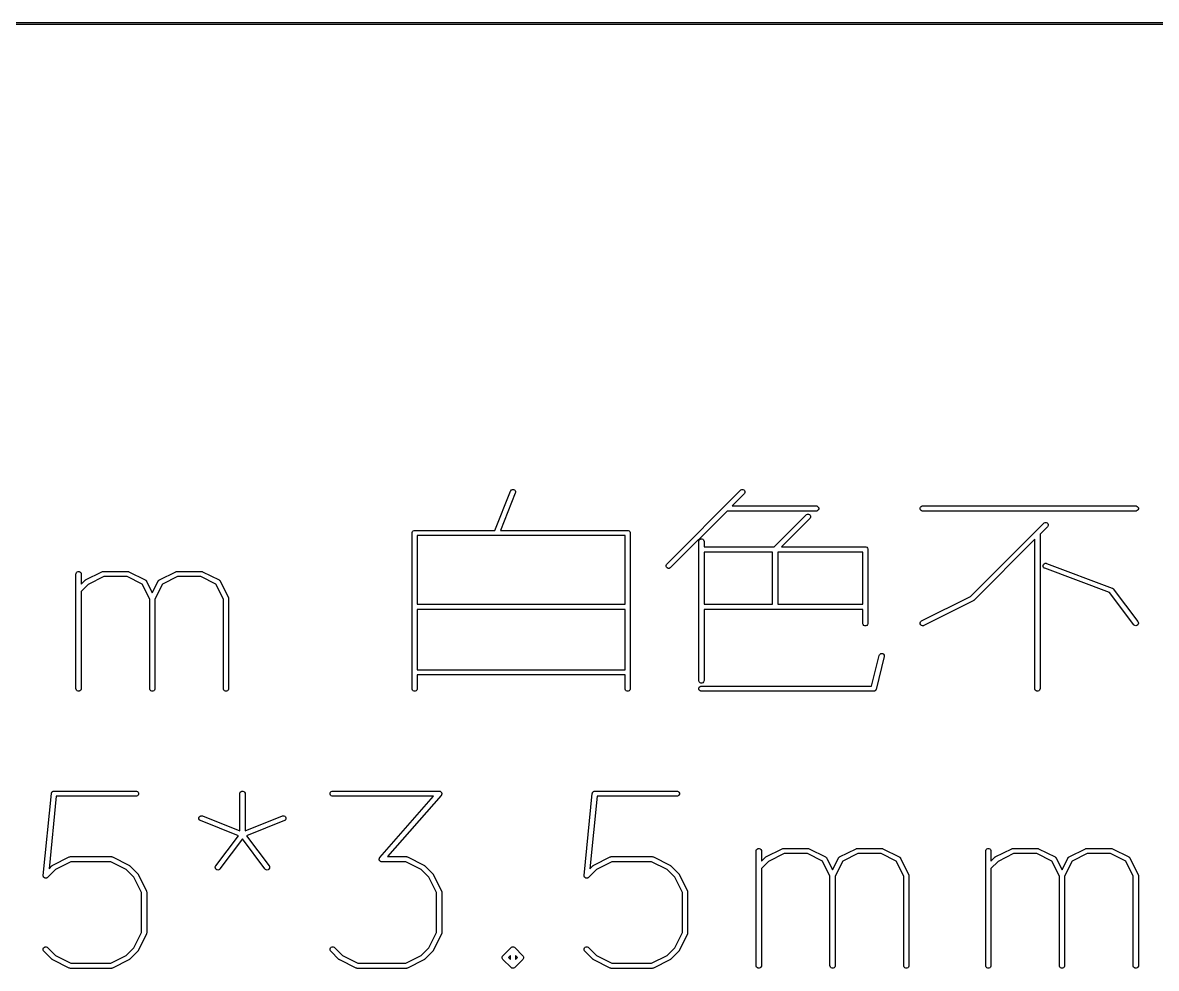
# Model space of a CAD drawing. Extents: x 20 to 216, y -192 to -20.
# Drawn here: x 87.77 to 120.7, y -192.46 to -164.97 of the extents above; entities that cross this region are included whole.
import ezdxf

# ---------------------------------------------------------------- set-up
doc = ezdxf.new("R2010")
doc.units = 0
doc.layers.add('BLACK', color=7, linetype='CONTINUOUS')

msp = doc.modelspace()

# ---------------------------------------------------------------- linework, layer by layer
at = {"layer": 'BLACK', "linetype": 'CONTINUOUS'}
for p, q in [((20.025, -164.975), (215.975, -164.975)), ((216, -165.025), (20, -165.025)), ((101.485999, -179.731765), (101.943332, -178.588435)), ((102.082604, -178.644143), (101.647555, -179.731765)), ((101.943332, -178.588435), (101.950104, -178.575384)), ((101.950104, -178.575384), (101.970543, -178.554441)), ((101.970543, -178.554441), (101.99744, -178.542914)), ((101.99744, -178.542914), (102.026702, -178.542557)), ((102.026702, -178.542557), (102.053873, -178.553425)), ((102.053873, -178.553425), (102.074816, -178.573864)), ((102.074816, -178.573864), (102.086343, -178.600761)), ((102.0867, -178.630023), (102.082604, -178.644143)), ((102.086343, -178.600761), (102.0867, -178.630023)), ((106.483744, -180.706113), (108.626601, -178.563256)), ((108.732667, -178.669322), (108.384509, -179.01748)), ((108.626601, -178.563256), (108.637966, -178.553929)), ((108.637966, -178.553929), (108.665002, -178.54273)), ((108.665002, -178.54273), (108.694265, -178.54273)), ((108.694265, -178.54273), (108.721301, -178.553929)), ((108.721301, -178.553929), (108.741994, -178.574622)), ((108.741994, -178.657957), (108.732667, -178.669322)), ((108.741994, -178.574622), (108.753193, -178.601658)), ((108.753193, -178.630921), (108.741994, -178.657957)), ((108.753193, -178.601658), (108.753193, -178.630921)), ((108.384509, -179.01748), (110.822491, -179.01748)), ((110.822491, -179.01748), (110.837123, -179.018921)), ((110.837123, -179.018921), (110.864159, -179.03012)), ((110.864159, -179.15484), (110.837123, -179.166039)), ((110.864159, -179.03012), (110.884851, -179.050812)), ((110.884851, -179.134148), (110.864159, -179.15484)), ((110.884851, -179.050812), (110.89605, -179.077848)), ((110.89605, -179.107112), (110.884851, -179.134148)), ((110.89605, -179.077848), (110.89605, -179.107112)), ((113.84417, -179.077848), (113.855369, -179.050812)), ((113.84417, -179.107112), (113.84417, -179.077848)), ((113.855369, -179.134148), (113.84417, -179.107112)), ((113.855369, -179.050812), (113.876061, -179.03012)), ((113.876061, -179.15484), (113.855369, -179.134148)), ((113.876061, -179.03012), (113.903097, -179.018921)), ((113.903097, -179.166039), (113.876061, -179.15484)), ((113.903097, -179.018921), (113.917729, -179.01748)), ((113.917729, -179.01748), (120.108205, -179.01748)), ((120.108205, -179.01748), (120.122837, -179.018921)), ((120.122837, -179.018921), (120.149873, -179.03012)), ((120.149873, -179.15484), (120.122837, -179.166039)), ((120.149873, -179.03012), (120.170565, -179.050812)), ((120.170565, -179.134148), (120.149873, -179.15484)), ((120.170565, -179.050812), (120.181764, -179.077848)), ((120.181764, -179.107112), (120.170565, -179.134148)), ((120.181764, -179.077848), (120.181764, -179.107112)), ((108.234509, -179.16748), (106.58981, -180.812179)), ((110.822491, -179.16748), (108.234509, -179.16748)), ((109.600949, -180.207956), (110.531363, -179.277542)), ((110.637429, -179.383608), (109.813081, -180.207956)), ((110.531363, -179.277542), (110.542728, -179.268215)), ((110.542728, -179.268215), (110.569764, -179.257016)), ((110.569764, -179.257016), (110.599027, -179.257016)), ((110.599027, -179.257016), (110.626064, -179.268215)), ((110.626064, -179.268215), (110.646756, -179.288907)), ((110.646756, -179.372243), (110.637429, -179.383608)), ((110.646756, -179.288907), (110.657955, -179.315944)), ((110.657955, -179.345207), (110.646756, -179.372243)), ((110.657955, -179.315944), (110.657955, -179.345207)), ((110.837123, -179.166039), (110.822491, -179.16748)), ((113.917729, -179.16748), (113.903097, -179.166039)), ((120.108205, -179.16748), (113.917729, -179.16748)), ((120.122837, -179.166039), (120.108205, -179.16748)), ((99.080825, -179.806765), (99.082266, -179.792133)), ((99.080825, -184.330575), (99.080825, -179.806765)), ((99.082266, -179.792133), (99.093465, -179.765097)), ((99.093465, -179.765097), (99.114157, -179.744405)), ((99.114157, -179.744405), (99.141193, -179.733206)), ((99.141193, -179.733206), (99.155825, -179.731765)), ((99.155825, -179.731765), (101.485999, -179.731765)), ((101.647555, -179.731765), (105.346301, -179.731765)), ((105.346301, -179.731765), (105.360933, -179.733206)), ((105.360933, -179.733206), (105.387969, -179.744405)), ((105.387969, -179.744405), (105.408661, -179.765097)), ((105.408661, -179.765097), (105.41986, -179.792133)), ((105.41986, -179.792133), (105.421301, -179.806765)), ((105.421301, -179.806765), (105.421301, -184.330575)), ((115.301873, -181.649888), (117.436125, -179.515637)), ((117.542191, -179.621703), (117.326062, -179.837831)), ((117.436125, -179.515637), (117.44749, -179.50631)), ((117.44749, -179.50631), (117.474526, -179.495111)), ((117.474526, -179.495111), (117.503789, -179.495111)), ((117.503789, -179.495111), (117.530826, -179.50631)), ((117.530826, -179.50631), (117.551518, -179.527002)), ((117.551518, -179.610338), (117.542191, -179.621703)), ((117.551518, -179.527002), (117.562717, -179.554039)), ((117.562717, -179.583302), (117.551518, -179.610338)), ((117.562717, -179.554039), (117.562717, -179.583302)), ((105.271301, -179.881765), (99.230825, -179.881765)), ((99.230825, -179.881765), (99.230825, -181.874622)), ((105.271301, -181.874622), (105.271301, -179.881765)), ((107.414158, -180.04486), (107.415599, -180.030228)), ((107.414158, -184.09248), (107.414158, -180.04486)), ((107.415599, -180.030228), (107.426798, -180.003192)), ((107.426798, -180.003192), (107.44749, -179.9825)), ((107.44749, -179.9825), (107.474526, -179.971301)), ((107.474526, -179.971301), (107.50379, -179.971301)), ((107.50379, -179.971301), (107.530826, -179.9825)), ((107.530826, -179.9825), (107.551518, -180.003192)), ((107.551518, -180.003192), (107.562717, -180.030228)), ((107.562717, -180.030228), (107.564158, -180.04486)), ((107.564158, -180.04486), (107.564158, -180.207956)), ((117.176062, -179.987831), (115.399333, -181.76456)), ((117.176062, -184.330575), (117.176062, -179.987831)), ((117.326062, -179.837831), (117.326062, -184.330575)), ((107.564158, -180.207956), (109.600949, -180.207956)), ((109.557015, -180.357956), (107.564158, -180.357956)), ((107.564158, -180.357956), (107.564158, -181.874622)), ((109.557015, -181.874622), (109.557015, -180.357956)), ((112.176063, -180.357956), (109.707015, -180.357956)), ((109.707015, -180.357956), (109.707015, -181.874622)), ((109.813081, -180.207956), (112.251063, -180.207956)), ((112.176063, -181.874622), (112.176063, -180.357956)), ((112.251063, -180.207956), (112.265695, -180.209397)), ((112.265695, -180.209397), (112.292731, -180.220596)), ((112.292731, -180.220596), (112.313423, -180.241288)), ((112.313423, -180.241288), (112.324622, -180.268324)), ((112.324622, -180.268324), (112.326063, -180.282956)), ((112.326063, -180.282956), (112.326063, -182.425813)), ((106.463218, -180.744515), (106.474417, -180.717478)), ((106.463218, -180.773777), (106.463218, -180.744515)), ((106.474417, -180.800814), (106.463218, -180.773777)), ((106.474417, -180.717478), (106.483744, -180.706113)), ((106.495109, -180.821506), (106.474417, -180.800814)), ((117.415145, -180.747018), (117.42542, -180.719617)), ((117.416138, -180.776265), (117.415145, -180.747018)), ((117.428247, -180.802905), (117.416138, -180.776265)), ((117.42542, -180.719617), (117.445399, -180.698235)), ((117.449629, -180.822884), (117.428247, -180.802905)), ((117.445399, -180.698235), (117.472039, -180.686126)), ((117.472039, -180.686126), (117.501286, -180.685133)), ((117.501286, -180.685133), (117.515492, -180.688921)), ((117.515492, -180.688921), (119.420253, -181.403207)), ((89.31892, -180.997241), (89.320361, -180.982609)), ((89.31892, -184.330575), (89.31892, -180.997241)), ((89.320361, -180.982609), (89.33156, -180.955573)), ((89.33156, -180.955573), (89.352252, -180.934881)), ((89.352252, -180.934881), (89.379288, -180.923682)), ((89.379288, -180.923682), (89.408552, -180.923682)), ((89.408552, -180.923682), (89.435588, -180.934881)), ((89.435588, -180.934881), (89.45628, -180.955573)), ((89.45628, -180.955573), (89.467479, -180.982609)), ((89.467479, -180.982609), (89.46892, -180.997241)), ((89.46892, -180.997241), (89.46892, -181.292366)), ((89.598474, -181.168255), (90.074664, -180.930159)), ((90.12591, -181.072241), (89.676442, -181.296975)), ((90.074664, -180.930159), (90.088396, -180.924904)), ((90.088396, -180.924904), (90.091083, -180.924713)), ((90.091083, -180.924713), (90.093573, -180.923682)), ((90.093573, -180.923682), (90.108205, -180.922241)), ((90.108205, -180.922241), (90.822491, -180.922241)), ((90.804786, -181.072241), (90.12591, -181.072241)), ((91.24278, -181.291238), (90.804786, -181.072241)), ((90.822491, -180.922241), (90.837123, -180.923682)), ((90.837123, -180.923682), (90.839612, -180.924713)), ((90.839612, -180.924713), (90.8423, -180.924904)), ((90.8423, -180.924904), (90.856032, -180.930159)), ((90.856032, -180.930159), (91.332223, -181.168255)), ((91.741331, -181.168255), (92.217522, -180.930159)), ((92.268768, -181.072241), (91.830773, -181.291238)), ((92.217522, -180.930159), (92.231254, -180.924904)), ((92.231254, -180.924904), (92.233941, -180.924713)), ((92.233941, -180.924713), (92.236431, -180.923682)), ((92.236431, -180.923682), (92.251063, -180.922241)), ((92.251063, -180.922241), (92.965348, -180.922241)), ((92.947643, -181.072241), (92.268768, -181.072241)), ((93.385637, -181.291238), (92.947643, -181.072241)), ((92.965348, -180.922241), (92.97998, -180.923682)), ((92.97998, -180.923682), (92.982469, -180.924713)), ((92.982469, -180.924713), (92.985157, -180.924904)), ((92.985157, -180.924904), (92.998889, -180.930159)), ((92.998889, -180.930159), (93.47508, -181.168255)), ((106.522146, -180.832705), (106.495109, -180.821506)), ((106.551408, -180.832705), (106.522146, -180.832705)), ((106.578445, -180.821506), (106.551408, -180.832705)), ((106.58981, -180.812179), (106.578445, -180.821506)), ((117.462824, -180.829371), (117.449629, -180.822884)), ((119.347067, -181.535962), (117.462824, -180.829371)), ((89.46892, -181.292366), (89.578982, -181.182304)), ((89.676442, -181.296975), (89.46892, -181.504498)), ((89.578982, -181.182304), (89.584734, -181.177583)), ((89.584734, -181.177583), (89.586031, -181.176088)), ((89.586031, -181.176088), (89.588285, -181.174668)), ((89.588285, -181.174668), (89.590347, -181.172977)), ((89.590347, -181.172977), (89.592177, -181.172218)), ((89.592177, -181.172218), (89.598474, -181.168255)), ((91.461777, -181.729232), (91.24278, -181.291238)), ((91.332223, -181.168255), (91.334669, -181.169795)), ((91.334669, -181.169795), (91.335824, -181.17018)), ((91.335824, -181.17018), (91.337262, -181.171427)), ((91.337262, -181.171427), (91.344666, -181.176088)), ((91.344666, -181.176088), (91.350825, -181.183189)), ((91.350825, -181.183189), (91.357932, -181.189353)), ((91.357932, -181.189353), (91.362593, -181.196758)), ((91.362593, -181.196758), (91.363839, -181.198195)), ((91.363839, -181.198195), (91.364223, -181.199348)), ((91.364223, -181.199348), (91.365764, -181.201796)), ((91.365764, -181.201796), (91.536777, -181.543822)), ((91.536777, -181.543822), (91.70779, -181.201796)), ((91.830773, -181.291238), (91.611777, -181.729232)), ((91.70779, -181.201796), (91.70933, -181.199349)), ((91.70933, -181.199349), (91.709715, -181.198195)), ((91.709715, -181.198195), (91.710962, -181.196756)), ((91.710962, -181.196756), (91.715623, -181.189353)), ((91.715623, -181.189353), (91.722725, -181.183192)), ((91.722725, -181.183192), (91.728888, -181.176087)), ((91.728888, -181.176087), (91.736289, -181.171427)), ((91.736289, -181.171427), (91.73773, -181.170179)), ((91.73773, -181.170179), (91.738886, -181.169793)), ((91.738886, -181.169793), (91.741331, -181.168255)), ((93.604634, -181.729232), (93.385637, -181.291238)), ((93.47508, -181.168255), (93.477526, -181.169795)), ((93.477526, -181.169795), (93.478681, -181.17018)), ((93.478681, -181.17018), (93.480119, -181.171427)), ((93.480119, -181.171427), (93.487523, -181.176088)), ((93.487523, -181.176088), (93.493682, -181.183189)), ((93.493682, -181.183189), (93.500789, -181.189353)), ((93.500789, -181.189353), (93.50545, -181.196758)), ((93.50545, -181.196758), (93.506696, -181.198195)), ((93.506696, -181.198195), (93.50708, -181.199348)), ((93.50708, -181.199348), (93.508621, -181.201796)), ((93.508621, -181.201796), (93.746716, -181.677986)), ((119.420253, -181.403207), (119.433448, -181.409694)), ((119.433448, -181.409694), (119.438289, -181.414217)), ((119.438289, -181.414217), (119.443987, -181.417591)), ((119.443987, -181.417591), (119.453919, -181.428432)), ((119.453919, -181.428432), (120.168205, -182.380813)), ((89.46892, -181.504498), (89.46892, -184.330575)), ((91.461777, -184.330575), (91.461777, -181.729232)), ((91.611777, -181.729232), (91.611777, -184.330575)), ((93.604634, -184.330575), (93.604634, -181.729232)), ((93.746716, -181.677986), (93.751971, -181.691718)), ((93.751971, -181.691718), (93.752161, -181.694405)), ((93.752161, -181.694405), (93.753193, -181.696895)), ((93.753193, -181.696895), (93.754634, -181.711527)), ((93.754634, -181.711527), (93.754634, -184.330575)), ((113.884188, -182.358731), (115.301873, -181.649888)), ((115.379841, -181.778609), (113.95127, -182.492895)), ((115.38614, -181.774644), (115.379841, -181.778609)), ((115.387968, -181.773887), (115.38614, -181.774644)), ((115.390024, -181.772198), (115.387968, -181.773887)), ((115.392284, -181.770777), (115.390024, -181.772198)), ((115.393583, -181.769278), (115.392284, -181.770777)), ((115.399333, -181.76456), (115.393583, -181.769278)), ((120.048205, -182.470813), (119.347067, -181.535962)), ((99.230825, -181.874622), (105.271301, -181.874622)), ((105.271301, -182.024622), (99.230825, -182.024622)), ((99.230825, -182.024622), (99.230825, -183.779384)), ((105.271301, -183.779384), (105.271301, -182.024622)), ((107.564158, -181.874622), (109.557015, -181.874622)), ((112.176063, -182.024622), (107.564158, -182.024622)), ((107.564158, -182.024622), (107.564158, -184.09248)), ((109.707015, -181.874622), (112.176063, -181.874622)), ((112.176063, -182.425813), (112.176063, -182.024622)), ((112.177504, -182.440445), (112.176063, -182.425813)), ((112.188703, -182.467481), (112.177504, -182.440445)), ((112.324622, -182.440445), (112.313423, -182.467481)), ((112.326063, -182.425813), (112.324622, -182.440445)), ((113.843318, -182.416432), (113.852572, -182.388671)), ((113.845392, -182.445622), (113.843318, -182.416432)), ((113.858479, -182.471797), (113.845392, -182.445622)), ((113.852572, -182.388671), (113.871745, -182.366563)), ((113.871745, -182.366563), (113.884188, -182.358731)), ((120.178955, -182.4507), (120.164046, -182.475881)), ((120.168205, -182.380813), (120.175831, -182.393383)), ((120.175831, -182.393383), (120.183094, -182.421731)), ((120.183094, -182.421731), (120.178955, -182.4507)), ((112.209395, -182.488173), (112.188703, -182.467481)), ((112.236431, -182.499372), (112.209395, -182.488173)), ((112.265695, -182.499372), (112.236431, -182.499372)), ((112.292731, -182.488173), (112.265695, -182.499372)), ((112.313423, -182.467481), (112.292731, -182.488173)), ((113.880587, -182.49097), (113.858479, -182.471797)), ((113.908348, -182.500224), (113.880587, -182.49097)), ((113.937538, -182.49815), (113.908348, -182.500224)), ((113.95127, -182.492895), (113.937538, -182.49815)), ((120.058137, -182.481654), (120.048205, -182.470813)), ((120.083318, -182.496563), (120.058137, -182.481654)), ((120.112286, -182.500701), (120.083318, -182.496563)), ((120.140635, -182.493439), (120.112286, -182.500701)), ((120.164046, -182.475881), (120.140635, -182.493439)), ((112.430599, -184.255575), (112.654492, -183.360004)), ((112.800014, -183.396384), (112.561919, -184.348765)), ((112.654492, -183.360004), (112.659439, -183.346158)), ((112.659439, -183.346158), (112.676861, -183.322645)), ((112.676861, -183.322645), (112.701954, -183.30759)), ((112.701954, -183.30759), (112.730899, -183.303282)), ((112.730899, -183.303282), (112.759289, -183.31038)), ((112.759289, -183.31038), (112.782801, -183.327802)), ((112.782801, -183.327802), (112.797857, -183.352894)), ((112.797857, -183.352894), (112.802165, -183.381839)), ((112.802165, -183.381839), (112.800014, -183.396384)), ((99.230825, -183.779384), (105.271301, -183.779384)), ((105.271301, -183.929384), (99.230825, -183.929384)), ((99.230825, -183.929384), (99.230825, -184.330575)), ((105.271301, -184.330575), (105.271301, -183.929384)), ((107.415599, -184.107112), (107.414158, -184.09248)), ((107.564158, -184.09248), (107.562717, -184.107112)), ((89.320361, -184.345207), (89.31892, -184.330575)), ((89.33156, -184.372243), (89.320361, -184.345207)), ((89.352252, -184.392935), (89.33156, -184.372243)), ((89.379288, -184.404134), (89.352252, -184.392935)), ((89.408552, -184.404134), (89.379288, -184.404134)), ((89.435588, -184.392935), (89.408552, -184.404134)), ((89.45628, -184.372243), (89.435588, -184.392935)), ((89.467479, -184.345207), (89.45628, -184.372243)), ((89.46892, -184.330575), (89.467479, -184.345207)), ((91.463218, -184.345207), (91.461777, -184.330575)), ((91.474417, -184.372243), (91.463218, -184.345207)), ((91.495109, -184.392935), (91.474417, -184.372243)), ((91.522145, -184.404134), (91.495109, -184.392935)), ((91.551409, -184.404134), (91.522145, -184.404134)), ((91.578445, -184.392935), (91.551409, -184.404134)), ((91.599137, -184.372243), (91.578445, -184.392935)), ((91.610336, -184.345207), (91.599137, -184.372243)), ((91.611777, -184.330575), (91.610336, -184.345207)), ((93.606075, -184.345207), (93.604634, -184.330575)), ((93.617274, -184.372243), (93.606075, -184.345207)), ((93.637966, -184.392935), (93.617274, -184.372243)), ((93.665002, -184.404134), (93.637966, -184.392935)), ((93.694266, -184.404134), (93.665002, -184.404134)), ((93.721302, -184.392935), (93.694266, -184.404134)), ((93.741994, -184.372243), (93.721302, -184.392935)), ((93.753193, -184.345207), (93.741994, -184.372243)), ((93.754634, -184.330575), (93.753193, -184.345207)), ((99.082266, -184.345207), (99.080825, -184.330575)), ((99.093465, -184.372243), (99.082266, -184.345207)), ((99.114157, -184.392935), (99.093465, -184.372243)), ((99.141193, -184.404134), (99.114157, -184.392935)), ((99.170457, -184.404134), (99.141193, -184.404134)), ((99.197493, -184.392935), (99.170457, -184.404134)), ((99.218185, -184.372243), (99.197493, -184.392935)), ((99.229384, -184.345207), (99.218185, -184.372243)), ((99.230825, -184.330575), (99.229384, -184.345207)), ((105.272742, -184.345207), (105.271301, -184.330575)), ((105.283941, -184.372243), (105.272742, -184.345207)), ((105.304633, -184.392935), (105.283941, -184.372243)), ((105.331669, -184.404134), (105.304633, -184.392935)), ((105.360933, -184.404134), (105.331669, -184.404134)), ((105.387969, -184.392935), (105.360933, -184.404134)), ((105.408661, -184.372243), (105.387969, -184.392935)), ((105.41986, -184.345207), (105.408661, -184.372243)), ((105.421301, -184.330575), (105.41986, -184.345207)), ((107.426798, -184.134148), (107.415599, -184.107112)), ((107.415599, -184.315943), (107.426798, -184.288907)), ((107.415599, -184.345207), (107.415599, -184.315943)), ((107.426798, -184.372243), (107.415599, -184.345207)), ((107.44749, -184.15484), (107.426798, -184.134148)), ((107.426798, -184.288907), (107.44749, -184.268215)), ((107.44749, -184.392935), (107.426798, -184.372243)), ((107.474526, -184.166039), (107.44749, -184.15484)), ((107.44749, -184.268215), (107.474526, -184.257016)), ((107.474526, -184.404134), (107.44749, -184.392935)), ((107.50379, -184.166039), (107.474526, -184.166039)), ((107.474526, -184.257016), (107.489158, -184.255575)), ((107.489158, -184.405575), (107.474526, -184.404134)), ((107.489158, -184.255575), (112.430599, -184.255575)), ((112.489158, -184.405575), (107.489158, -184.405575)), ((107.530826, -184.15484), (107.50379, -184.166039)), ((107.551518, -184.134148), (107.530826, -184.15484)), ((107.562717, -184.107112), (107.551518, -184.134148)), ((112.50379, -184.404134), (112.489158, -184.405575)), ((112.508943, -184.401999), (112.50379, -184.404134)), ((112.514457, -184.401179), (112.508943, -184.401999)), ((112.522334, -184.396452), (112.514457, -184.401179)), ((112.530826, -184.392935), (112.522334, -184.396452)), ((112.534769, -184.388991), (112.530826, -184.392935)), ((112.53955, -184.386123), (112.534769, -184.388991)), ((112.545019, -184.378741), (112.53955, -184.386123)), ((112.551518, -184.372243), (112.545019, -184.378741)), ((112.553651, -184.367091), (112.551518, -184.372243)), ((112.556972, -184.362611), (112.553651, -184.367091)), ((112.561919, -184.348765), (112.556972, -184.362611)), ((117.177503, -184.345207), (117.176062, -184.330575)), ((117.188702, -184.372243), (117.177503, -184.345207)), ((117.209394, -184.392935), (117.188702, -184.372243)), ((117.23643, -184.404134), (117.209394, -184.392935)), ((117.265694, -184.404134), (117.23643, -184.404134)), ((117.29273, -184.392935), (117.265694, -184.404134)), ((117.313422, -184.372243), (117.29273, -184.392935)), ((117.324621, -184.345207), (117.313422, -184.372243)), ((117.326062, -184.330575), (117.324621, -184.345207)), ((88.366909, -189.753784), (88.605005, -187.372832)), ((88.605005, -187.372832), (88.606074, -187.367499)), ((88.606074, -187.365663), (88.606787, -187.36394)), ((88.606074, -187.367499), (88.606074, -187.365663)), ((88.606787, -187.36394), (88.607895, -187.358416)), ((88.607895, -187.358416), (88.613077, -187.348756)), ((88.613077, -187.348756), (88.617273, -187.338627)), ((88.617273, -187.338627), (88.619944, -187.335955)), ((88.619944, -187.335955), (88.621729, -187.332629)), ((88.621729, -187.332629), (88.630209, -187.32569)), ((88.630209, -187.32569), (88.637965, -187.317935)), ((88.637965, -187.317935), (88.641455, -187.316488)), ((88.641455, -187.316488), (88.644377, -187.314099)), ((88.644377, -187.314099), (88.654868, -187.310933)), ((88.654868, -187.310933), (88.665001, -187.306736)), ((88.665001, -187.306736), (88.670607, -187.306183)), ((88.670607, -187.306183), (88.672393, -187.305645)), ((88.672393, -187.305645), (88.674221, -187.305827)), ((88.674221, -187.305827), (88.679633, -187.305295)), ((88.679633, -187.305295), (91.060585, -187.305295)), ((91.060585, -187.305295), (91.075217, -187.306736)), ((91.075217, -187.306736), (91.102253, -187.317935)), ((91.102253, -187.317935), (91.122945, -187.338627)), ((91.122945, -187.338627), (91.134144, -187.365663)), ((91.134144, -187.365663), (91.134144, -187.394927)), ((94.080823, -187.380295), (94.082264, -187.365663)), ((94.080823, -188.459993), (94.080823, -187.380295)), ((94.082264, -187.365663), (94.093463, -187.338627)), ((94.093463, -187.338627), (94.114155, -187.317935)), ((94.114155, -187.317935), (94.141191, -187.306736)), ((94.141191, -187.306736), (94.170455, -187.306736)), ((94.170455, -187.306736), (94.197491, -187.317935)), ((94.197491, -187.317935), (94.218183, -187.338627)), ((94.218183, -187.338627), (94.229382, -187.365663)), ((94.229382, -187.365663), (94.230823, -187.380295)), ((94.230823, -187.380295), (94.230823, -188.459993)), ((96.701312, -187.365663), (96.712511, -187.338627)), ((96.701312, -187.394927), (96.701312, -187.365663)), ((96.712511, -187.338627), (96.733203, -187.317935)), ((96.733203, -187.317935), (96.760239, -187.306736)), ((96.760239, -187.306736), (96.774871, -187.305295)), ((96.774871, -187.305295), (99.870109, -187.305295)), ((99.870109, -187.305295), (99.877847, -187.306057)), ((99.877847, -187.306057), (99.879815, -187.305926)), ((99.879815, -187.305926), (99.88117, -187.306384)), ((99.88117, -187.306384), (99.884741, -187.306736)), ((99.884741, -187.306736), (99.895998, -187.311399)), ((99.895998, -187.311399), (99.907536, -187.315301)), ((99.907536, -187.315301), (99.90944, -187.316966)), ((99.90944, -187.316966), (99.911777, -187.317935)), ((99.911777, -187.317935), (99.920387, -187.326545)), ((99.920387, -187.326545), (99.92956, -187.334571)), ((99.92956, -187.334571), (99.930682, -187.33684)), ((99.930682, -187.33684), (99.932469, -187.338627)), ((99.932469, -187.338627), (99.937129, -187.349877)), ((99.937129, -187.349877), (99.942532, -187.360803)), ((99.942532, -187.360803), (99.9427, -187.363326)), ((99.9427, -187.363326), (99.943668, -187.365663)), ((99.943668, -187.365663), (99.943668, -187.377847)), ((99.943668, -187.377847), (99.944478, -187.390001)), ((99.944478, -187.390001), (99.943668, -187.392396)), ((99.943668, -187.392396), (99.943668, -187.394927)), ((104.081195, -189.753784), (104.319291, -187.372832)), ((104.319291, -187.372832), (104.32036, -187.367499)), ((104.32036, -187.365663), (104.321073, -187.36394)), ((104.32036, -187.367499), (104.32036, -187.365663)), ((104.321073, -187.36394), (104.322181, -187.358416)), ((104.322181, -187.358416), (104.327363, -187.348756)), ((104.327363, -187.348756), (104.331559, -187.338627)), ((104.331559, -187.338627), (104.33423, -187.335955)), ((104.33423, -187.335955), (104.336015, -187.332629)), ((104.336015, -187.332629), (104.344495, -187.32569)), ((104.344495, -187.32569), (104.352251, -187.317935)), ((104.352251, -187.317935), (104.355741, -187.316488)), ((104.355741, -187.316488), (104.358663, -187.314099)), ((104.358663, -187.314099), (104.369154, -187.310933)), ((104.369154, -187.310933), (104.379287, -187.306736)), ((104.379287, -187.306736), (104.384893, -187.306183)), ((104.384893, -187.306183), (104.386679, -187.305645)), ((104.386679, -187.305645), (104.388507, -187.305827)), ((104.388507, -187.305827), (104.393919, -187.305295)), ((104.393919, -187.305295), (106.774871, -187.305295)), ((106.774871, -187.305295), (106.789503, -187.306736)), ((106.789503, -187.306736), (106.816539, -187.317935)), ((106.816539, -187.317935), (106.837231, -187.338627)), ((106.837231, -187.338627), (106.84843, -187.365663)), ((106.84843, -187.365663), (106.84843, -187.394927)), ((88.747507, -187.455295), (88.537071, -189.559647)), ((91.060585, -187.455295), (88.747507, -187.455295)), ((91.075217, -187.453854), (91.060585, -187.455295)), ((91.102253, -187.442655), (91.075217, -187.453854)), ((91.122945, -187.421963), (91.102253, -187.442655)), ((91.134144, -187.394927), (91.122945, -187.421963)), ((96.712511, -187.421963), (96.701312, -187.394927)), ((96.733203, -187.442655), (96.712511, -187.421963)), ((96.760239, -187.453854), (96.733203, -187.442655)), ((96.774871, -187.455295), (96.760239, -187.453854)), ((99.704827, -187.455295), (96.774871, -187.455295)), ((98.147, -189.235669), (99.704827, -187.455295)), ((99.926552, -187.429683), (98.368725, -189.210057)), ((99.931073, -187.423358), (99.926552, -187.429683)), ((99.932469, -187.421963), (99.931073, -187.423358)), ((99.933017, -187.420639), (99.932469, -187.421963)), ((99.935103, -187.417722), (99.933017, -187.420639)), ((99.939004, -187.406184), (99.935103, -187.417722)), ((99.943668, -187.394927), (99.939004, -187.406184)), ((104.461793, -187.455295), (104.251357, -189.559647)), ((106.774871, -187.455295), (104.461793, -187.455295)), ((106.789503, -187.453854), (106.774871, -187.455295)), ((106.816539, -187.442655), (106.789503, -187.453854)), ((106.837231, -187.421963), (106.816539, -187.442655)), ((106.84843, -187.394927), (106.837231, -187.421963)), ((92.902483, -188.053675), (92.922922, -188.032732)), ((92.922922, -188.032732), (92.949819, -188.021205)), ((92.949819, -188.021205), (92.979081, -188.020848)), ((92.979081, -188.020848), (92.993201, -188.024944)), ((92.993201, -188.024944), (94.080823, -188.459993)), ((94.230823, -188.459993), (95.318446, -188.024944)), ((95.318446, -188.024944), (95.332566, -188.020848)), ((95.332566, -188.020848), (95.361828, -188.021205)), ((95.361828, -188.021205), (95.388725, -188.032732)), ((95.388725, -188.032732), (95.409164, -188.053675)), ((92.891615, -188.080846), (92.902483, -188.053675)), ((92.891972, -188.110108), (92.891615, -188.080846)), ((92.903499, -188.137005), (92.891972, -188.110108)), ((92.924442, -188.157444), (92.903499, -188.137005)), ((92.937493, -188.164216), (92.924442, -188.157444)), ((94.037105, -188.604061), (92.937493, -188.164216)), ((95.374154, -188.164216), (94.27454, -188.604061)), ((95.387205, -188.157444), (95.374154, -188.164216)), ((95.408148, -188.137005), (95.387205, -188.157444)), ((95.419675, -188.110108), (95.408148, -188.137005)), ((95.409164, -188.053675), (95.420032, -188.080846)), ((95.420032, -188.080846), (95.419675, -188.110108)), ((93.381538, -189.478152), (94.037105, -188.604061)), ((94.155823, -188.695771), (93.501538, -189.568152)), ((94.810109, -189.568152), (94.155823, -188.695771)), ((94.27454, -188.604061), (94.930109, -189.478152)), ((109.080824, -189.046961), (109.082265, -189.032329)), ((109.082265, -189.032329), (109.093464, -189.005293)), ((109.093464, -189.005293), (109.114156, -188.984601)), ((109.114156, -188.984601), (109.141192, -188.973402)), ((109.141192, -188.973402), (109.170456, -188.973402)), ((109.170456, -188.973402), (109.197492, -188.984601)), ((109.197492, -188.984601), (109.218184, -189.005293)), ((109.218184, -189.005293), (109.229383, -189.032329)), ((109.229383, -189.032329), (109.230824, -189.046961)), ((109.360378, -189.217975), (109.836568, -188.979879)), ((109.836568, -188.979879), (109.8503, -188.974624)), ((109.8503, -188.974624), (109.852987, -188.974433)), ((109.852987, -188.974433), (109.855477, -188.973402)), ((109.855477, -188.973402), (109.870109, -188.971961)), ((109.870109, -188.971961), (110.584395, -188.971961)), ((110.584395, -188.971961), (110.599027, -188.973402)), ((110.599027, -188.973402), (110.601516, -188.974433)), ((110.601516, -188.974433), (110.604204, -188.974624)), ((110.604204, -188.974624), (110.617936, -188.979879)), ((110.617936, -188.979879), (111.094127, -189.217975)), ((111.503235, -189.217975), (111.979426, -188.979879)), ((111.979426, -188.979879), (111.993158, -188.974624)), ((111.993158, -188.974624), (111.995845, -188.974433)), ((111.995845, -188.974433), (111.998335, -188.973402)), ((111.998335, -188.973402), (112.012967, -188.971961)), ((112.012967, -188.971961), (112.727252, -188.971961)), ((112.727252, -188.971961), (112.741884, -188.973402)), ((112.741884, -188.973402), (112.744373, -188.974433)), ((112.744373, -188.974433), (112.747061, -188.974624)), ((112.747061, -188.974624), (112.760793, -188.979879)), ((112.760793, -188.979879), (113.236984, -189.217975)), ((115.747491, -189.046961), (115.748932, -189.032329)), ((115.748932, -189.032329), (115.760131, -189.005293)), ((115.760131, -189.005293), (115.780823, -188.984601)), ((115.780823, -188.984601), (115.807859, -188.973402)), ((115.807859, -188.973402), (115.837123, -188.973402)), ((115.837123, -188.973402), (115.864159, -188.984601)), ((115.864159, -188.984601), (115.884851, -189.005293)), ((115.884851, -189.005293), (115.89605, -189.032329)), ((115.89605, -189.032329), (115.897491, -189.046961)), ((116.027045, -189.217975), (116.503235, -188.979879)), ((116.503235, -188.979879), (116.516967, -188.974624)), ((116.516967, -188.974624), (116.519654, -188.974433)), ((116.519654, -188.974433), (116.522144, -188.973402)), ((116.522144, -188.973402), (116.536776, -188.971961)), ((116.536776, -188.971961), (117.251062, -188.971961)), ((117.251062, -188.971961), (117.265694, -188.973402)), ((117.265694, -188.973402), (117.268183, -188.974433)), ((117.268183, -188.974433), (117.270871, -188.974624)), ((117.270871, -188.974624), (117.284603, -188.979879)), ((117.284603, -188.979879), (117.760794, -189.217975)), ((118.169902, -189.217975), (118.646093, -188.979879)), ((118.646093, -188.979879), (118.659825, -188.974624)), ((118.659825, -188.974624), (118.662512, -188.974433)), ((118.662512, -188.974433), (118.665002, -188.973402)), ((118.665002, -188.973402), (118.679634, -188.971961)), ((118.679634, -188.971961), (119.393919, -188.971961)), ((119.393919, -188.971961), (119.408551, -188.973402)), ((119.408551, -188.973402), (119.41104, -188.974433)), ((119.41104, -188.974433), (119.413728, -188.974624)), ((119.413728, -188.974624), (119.42746, -188.979879)), ((119.42746, -188.979879), (119.903651, -189.217975)), ((88.646092, -189.45607), (89.122282, -189.217975)), ((89.173528, -189.360057), (88.724059, -189.584791)), ((89.122282, -189.217975), (89.136014, -189.21272)), ((89.136014, -189.21272), (89.138701, -189.212529)), ((89.138701, -189.212529), (89.141191, -189.211498)), ((89.141191, -189.211498), (89.155823, -189.210057)), ((89.155823, -189.210057), (90.346299, -189.210057)), ((90.328594, -189.360057), (89.173528, -189.360057)), ((90.778063, -189.584791), (90.328594, -189.360057)), ((90.346299, -189.210057), (90.360931, -189.211498)), ((90.360931, -189.211498), (90.36342, -189.212529)), ((90.36342, -189.212529), (90.366108, -189.21272)), ((90.366108, -189.21272), (90.37984, -189.217975)), ((90.37984, -189.217975), (90.856031, -189.45607)), ((98.129074, -189.275351), (98.129884, -189.272955)), ((98.129884, -189.287504), (98.129074, -189.275351)), ((98.129884, -189.270425), (98.134547, -189.259167)), ((98.129884, -189.272955), (98.129884, -189.270425)), ((98.129884, -189.299689), (98.129884, -189.287504)), ((98.130851, -189.302025), (98.129884, -189.299689)), ((98.13102, -189.304549), (98.130851, -189.302025)), ((98.136422, -189.315474), (98.13102, -189.304549)), ((98.134547, -189.259167), (98.138449, -189.24763)), ((98.141083, -189.326725), (98.136422, -189.315474)), ((98.138449, -189.24763), (98.140534, -189.244712)), ((98.140534, -189.244712), (98.141083, -189.243389)), ((98.141083, -189.243389), (98.142478, -189.241993)), ((98.142869, -189.328511), (98.141083, -189.326725)), ((98.142478, -189.241993), (98.147, -189.235669)), ((98.143992, -189.330781), (98.142869, -189.328511)), ((98.153164, -189.338806), (98.143992, -189.330781)), ((98.161775, -189.347417), (98.153164, -189.338806)), ((98.164111, -189.348385), (98.161775, -189.347417)), ((98.166016, -189.350051), (98.164111, -189.348385)), ((98.177553, -189.353952), (98.166016, -189.350051)), ((98.188811, -189.358616), (98.177553, -189.353952)), ((98.192381, -189.358967), (98.188811, -189.358616)), ((98.193737, -189.359426), (98.192381, -189.358967)), ((98.195704, -189.359294), (98.193737, -189.359426)), ((98.203443, -189.360057), (98.195704, -189.359294)), ((98.900023, -189.360057), (98.203443, -189.360057)), ((98.368725, -189.210057), (98.917728, -189.210057)), ((99.349492, -189.584791), (98.900023, -189.360057)), ((98.917728, -189.210057), (98.93236, -189.211498)), ((98.93236, -189.211498), (98.934849, -189.212529)), ((98.934849, -189.212529), (98.937537, -189.21272)), ((98.937537, -189.21272), (98.951269, -189.217975)), ((98.951269, -189.217975), (99.42746, -189.45607)), ((104.360378, -189.45607), (104.836568, -189.217975)), ((104.887814, -189.360057), (104.438345, -189.584791)), ((104.836568, -189.217975), (104.8503, -189.21272)), ((104.8503, -189.21272), (104.852987, -189.212529)), ((104.852987, -189.212529), (104.855477, -189.211498)), ((104.855477, -189.211498), (104.870109, -189.210057)), ((104.870109, -189.210057), (106.060585, -189.210057)), ((106.04288, -189.360057), (104.887814, -189.360057)), ((106.492349, -189.584791), (106.04288, -189.360057)), ((106.060585, -189.210057), (106.075217, -189.211498)), ((106.075217, -189.211498), (106.077706, -189.212529)), ((106.077706, -189.212529), (106.080394, -189.21272)), ((106.080394, -189.21272), (106.094126, -189.217975)), ((106.094126, -189.217975), (106.570317, -189.45607)), ((109.080824, -192.380295), (109.080824, -189.046961)), ((109.230824, -189.046961), (109.230824, -189.342086)), ((109.230824, -189.342086), (109.340886, -189.232024)), ((109.438346, -189.346695), (109.230824, -189.554218)), ((109.340886, -189.232024), (109.346638, -189.227303)), ((109.346638, -189.227303), (109.347935, -189.225808)), ((109.347935, -189.225808), (109.350189, -189.224388)), ((109.350189, -189.224388), (109.352251, -189.222697)), ((109.352251, -189.222697), (109.354081, -189.221938)), ((109.354081, -189.221938), (109.360378, -189.217975)), ((109.887814, -189.121961), (109.438346, -189.346695)), ((110.56669, -189.121961), (109.887814, -189.121961)), ((111.004684, -189.340958), (110.56669, -189.121961)), ((111.223681, -189.778952), (111.004684, -189.340958)), ((111.094127, -189.217975), (111.096573, -189.219515)), ((111.096573, -189.219515), (111.097728, -189.2199)), ((111.097728, -189.2199), (111.099166, -189.221147)), ((111.099166, -189.221147), (111.10657, -189.225808)), ((111.10657, -189.225808), (111.112729, -189.232909)), ((111.112729, -189.232909), (111.119836, -189.239073)), ((111.119836, -189.239073), (111.124497, -189.246478)), ((111.124497, -189.246478), (111.125743, -189.247915)), ((111.125743, -189.247915), (111.126127, -189.249068)), ((111.126127, -189.249068), (111.127668, -189.251516)), ((111.127668, -189.251516), (111.298681, -189.593542)), ((111.298681, -189.593542), (111.469694, -189.251516)), ((111.592677, -189.340958), (111.373681, -189.778952)), ((111.469694, -189.251516), (111.471234, -189.249069)), ((111.471234, -189.249069), (111.471619, -189.247915)), ((111.471619, -189.247915), (111.472866, -189.246476)), ((111.472866, -189.246476), (111.477527, -189.239073)), ((111.477527, -189.239073), (111.484629, -189.232912)), ((111.484629, -189.232912), (111.490792, -189.225807)), ((111.490792, -189.225807), (111.498193, -189.221147)), ((111.498193, -189.221147), (111.499634, -189.219899)), ((111.499634, -189.219899), (111.50079, -189.219513)), ((111.50079, -189.219513), (111.503235, -189.217975)), ((112.030672, -189.121961), (111.592677, -189.340958)), ((112.709547, -189.121961), (112.030672, -189.121961)), ((113.147541, -189.340958), (112.709547, -189.121961)), ((113.366538, -189.778952), (113.147541, -189.340958)), ((113.236984, -189.217975), (113.23943, -189.219515)), ((113.23943, -189.219515), (113.240585, -189.2199)), ((113.240585, -189.2199), (113.242023, -189.221147)), ((113.242023, -189.221147), (113.249427, -189.225808)), ((113.249427, -189.225808), (113.255586, -189.232909)), ((113.255586, -189.232909), (113.262693, -189.239073)), ((113.262693, -189.239073), (113.267354, -189.246478)), ((113.267354, -189.246478), (113.2686, -189.247915)), ((113.2686, -189.247915), (113.268984, -189.249068)), ((113.268984, -189.249068), (113.270525, -189.251516)), ((113.270525, -189.251516), (113.50862, -189.727706)), ((115.747491, -192.380295), (115.747491, -189.046961)), ((115.897491, -189.046961), (115.897491, -189.342086)), ((115.897491, -189.342086), (116.007553, -189.232024)), ((116.105013, -189.346695), (115.897491, -189.554218)), ((116.007553, -189.232024), (116.013305, -189.227303)), ((116.013305, -189.227303), (116.014602, -189.225808)), ((116.014602, -189.225808), (116.016856, -189.224388)), ((116.016856, -189.224388), (116.018918, -189.222697)), ((116.018918, -189.222697), (116.020748, -189.221938)), ((116.020748, -189.221938), (116.027045, -189.217975)), ((116.554481, -189.121961), (116.105013, -189.346695)), ((117.233357, -189.121961), (116.554481, -189.121961)), ((117.671351, -189.340958), (117.233357, -189.121961)), ((117.890348, -189.778952), (117.671351, -189.340958)), ((117.760794, -189.217975), (117.76324, -189.219515)), ((117.76324, -189.219515), (117.764395, -189.2199)), ((117.764395, -189.2199), (117.765833, -189.221147)), ((117.765833, -189.221147), (117.773237, -189.225808)), ((117.773237, -189.225808), (117.779396, -189.232909)), ((117.779396, -189.232909), (117.786503, -189.239073)), ((117.786503, -189.239073), (117.791164, -189.246478)), ((117.791164, -189.246478), (117.79241, -189.247915)), ((117.79241, -189.247915), (117.792794, -189.249068)), ((117.792794, -189.249068), (117.794335, -189.251516)), ((117.794335, -189.251516), (117.965348, -189.593542)), ((117.965348, -189.593542), (118.136361, -189.251516)), ((118.259344, -189.340958), (118.040348, -189.778952)), ((118.136361, -189.251516), (118.137901, -189.249069)), ((118.137901, -189.249069), (118.138286, -189.247915)), ((118.138286, -189.247915), (118.139533, -189.246476)), ((118.139533, -189.246476), (118.144194, -189.239073)), ((118.144194, -189.239073), (118.151296, -189.232912)), ((118.151296, -189.232912), (118.157459, -189.225807)), ((118.157459, -189.225807), (118.16486, -189.221147)), ((118.16486, -189.221147), (118.166301, -189.219899)), ((118.166301, -189.219899), (118.167457, -189.219513)), ((118.167457, -189.219513), (118.169902, -189.217975)), ((118.697339, -189.121961), (118.259344, -189.340958)), ((119.376214, -189.121961), (118.697339, -189.121961)), ((119.814208, -189.340958), (119.376214, -189.121961)), ((120.033205, -189.778952), (119.814208, -189.340958)), ((119.903651, -189.217975), (119.906097, -189.219515)), ((119.906097, -189.219515), (119.907252, -189.2199)), ((119.907252, -189.2199), (119.90869, -189.221147)), ((119.90869, -189.221147), (119.916094, -189.225808)), ((119.916094, -189.225808), (119.922253, -189.232909)), ((119.922253, -189.232909), (119.92936, -189.239073)), ((119.92936, -189.239073), (119.934021, -189.246478)), ((119.934021, -189.246478), (119.935267, -189.247915)), ((119.935267, -189.247915), (119.935651, -189.249068)), ((119.935651, -189.249068), (119.937192, -189.251516)), ((119.937192, -189.251516), (120.175287, -189.727706)), ((88.724059, -189.584791), (88.49457, -189.81428)), ((88.537071, -189.559647), (88.6266, -189.470119)), ((88.6266, -189.470119), (88.632349, -189.4654)), ((88.632349, -189.4654), (88.633649, -189.463902)), ((88.633649, -189.463902), (88.635907, -189.46248)), ((88.635907, -189.46248), (88.637966, -189.460791)), ((88.637966, -189.460791), (88.639795, -189.460033)), ((88.639795, -189.460033), (88.646092, -189.45607)), ((90.998945, -189.805673), (90.778063, -189.584791)), ((90.856031, -189.45607), (90.862328, -189.460034)), ((90.862328, -189.460034), (90.864158, -189.460792)), ((90.864158, -189.460792), (90.866217, -189.462482)), ((90.866217, -189.462482), (90.868473, -189.463902)), ((90.868473, -189.463902), (90.86977, -189.465398)), ((90.86977, -189.465398), (90.875523, -189.470119)), ((90.875523, -189.470119), (91.113618, -189.708214)), ((93.366649, -189.51907), (93.373912, -189.490722)), ((93.370788, -189.548039), (93.366649, -189.51907)), ((93.385697, -189.57322), (93.370788, -189.548039)), ((93.373912, -189.490722), (93.381538, -189.478152)), ((93.409108, -189.590778), (93.385697, -189.57322)), ((93.437456, -189.598041), (93.409108, -189.590778)), ((93.466425, -189.593902), (93.437456, -189.598041)), ((93.491606, -189.578993), (93.466425, -189.593902)), ((93.501538, -189.568152), (93.491606, -189.578993)), ((94.820041, -189.578993), (94.810109, -189.568152)), ((94.845222, -189.593902), (94.820041, -189.578993)), ((94.87419, -189.59804), (94.845222, -189.593902)), ((94.902539, -189.590778), (94.87419, -189.59804)), ((94.92595, -189.57322), (94.902539, -189.590778)), ((94.940859, -189.548039), (94.92595, -189.57322)), ((94.930109, -189.478152), (94.937735, -189.490722)), ((94.937735, -189.490722), (94.944998, -189.51907)), ((94.944998, -189.51907), (94.940859, -189.548039)), ((99.570374, -189.805673), (99.349492, -189.584791)), ((99.42746, -189.45607), (99.433757, -189.460034)), ((99.433757, -189.460034), (99.435587, -189.460792)), ((99.435587, -189.460792), (99.437646, -189.462482)), ((99.437646, -189.462482), (99.439902, -189.463902)), ((99.439902, -189.463902), (99.441199, -189.465398)), ((99.441199, -189.465398), (99.446952, -189.470119)), ((99.446952, -189.470119), (99.685047, -189.708214)), ((104.438345, -189.584791), (104.208856, -189.81428)), ((104.251357, -189.559647), (104.340886, -189.470119)), ((104.340886, -189.470119), (104.346635, -189.4654)), ((104.346635, -189.4654), (104.347935, -189.463902)), ((104.347935, -189.463902), (104.350193, -189.46248)), ((104.350193, -189.46248), (104.352252, -189.460791)), ((104.352252, -189.460791), (104.354081, -189.460033)), ((104.354081, -189.460033), (104.360378, -189.45607)), ((106.713231, -189.805673), (106.492349, -189.584791)), ((106.570317, -189.45607), (106.576614, -189.460034)), ((106.576614, -189.460034), (106.578444, -189.460792)), ((106.578444, -189.460792), (106.580503, -189.462482)), ((106.580503, -189.462482), (106.582759, -189.463902)), ((106.582759, -189.463902), (106.584056, -189.465398)), ((106.584056, -189.465398), (106.589809, -189.470119)), ((106.589809, -189.470119), (106.827904, -189.708214)), ((109.230824, -189.554218), (109.230824, -192.380295)), ((115.897491, -189.554218), (115.897491, -192.380295)), ((88.366887, -189.768487), (88.366909, -189.753784)), ((88.367978, -189.772102), (88.366887, -189.768487)), ((88.367978, -189.775878), (88.367978, -189.772102)), ((88.372173, -189.786006), (88.367978, -189.775878)), ((88.37534, -189.796503), (88.372173, -189.786006)), ((88.37773, -189.799424), (88.37534, -189.796503)), ((88.379176, -189.802915), (88.37773, -189.799424)), ((88.386933, -189.810671), (88.379176, -189.802915)), ((88.393871, -189.819151), (88.386933, -189.810671)), ((88.397197, -189.820935), (88.393871, -189.819151)), ((88.399869, -189.823607), (88.397197, -189.820935)), ((88.409998, -189.827802), (88.399869, -189.823607)), ((88.419658, -189.832985), (88.409998, -189.827802)), ((88.423416, -189.83336), (88.419658, -189.832985)), ((88.426905, -189.834806), (88.423416, -189.83336)), ((88.437867, -189.834806), (88.426905, -189.834806)), ((88.448777, -189.835897), (88.437867, -189.834806)), ((88.452393, -189.834806), (88.448777, -189.835897)), ((88.456168, -189.834806), (88.452393, -189.834806)), ((88.466296, -189.83061), (88.456168, -189.834806)), ((88.476793, -189.827444), (88.466296, -189.83061)), ((88.479714, -189.825053), (88.476793, -189.827444)), ((88.483205, -189.823608), (88.479714, -189.825053)), ((88.49457, -189.81428), (88.483205, -189.823608)), ((91.22368, -190.255142), (90.998945, -189.805673)), ((91.113618, -189.708214), (91.118336, -189.713963)), ((91.118336, -189.713963), (91.119835, -189.715263)), ((91.119835, -189.715263), (91.121256, -189.717522)), ((91.121256, -189.717522), (91.122945, -189.719579)), ((91.122945, -189.719579), (91.123702, -189.721406)), ((91.123702, -189.721406), (91.127667, -189.727706)), ((91.127667, -189.727706), (91.365762, -190.203897)), ((99.795109, -190.255142), (99.570374, -189.805673)), ((99.685047, -189.708214), (99.689765, -189.713963)), ((99.689765, -189.713963), (99.691264, -189.715263)), ((99.691264, -189.715263), (99.692685, -189.717522)), ((99.692685, -189.717522), (99.694374, -189.719579)), ((99.694374, -189.719579), (99.695131, -189.721406)), ((99.695131, -189.721406), (99.699096, -189.727706)), ((99.699096, -189.727706), (99.937191, -190.203897)), ((104.081173, -189.768487), (104.081195, -189.753784)), ((104.082264, -189.772102), (104.081173, -189.768487)), ((104.082264, -189.775878), (104.082264, -189.772102)), ((104.086459, -189.786006), (104.082264, -189.775878)), ((104.089626, -189.796503), (104.086459, -189.786006)), ((104.092016, -189.799424), (104.089626, -189.796503)), ((104.093462, -189.802915), (104.092016, -189.799424)), ((104.101219, -189.810671), (104.093462, -189.802915)), ((104.108157, -189.819151), (104.101219, -189.810671)), ((104.111483, -189.820935), (104.108157, -189.819151)), ((104.114155, -189.823607), (104.111483, -189.820935)), ((104.124284, -189.827802), (104.114155, -189.823607)), ((104.133944, -189.832985), (104.124284, -189.827802)), ((104.137702, -189.83336), (104.133944, -189.832985)), ((104.141191, -189.834806), (104.137702, -189.83336)), ((104.152153, -189.834806), (104.141191, -189.834806)), ((104.163063, -189.835897), (104.152153, -189.834806)), ((104.166679, -189.834806), (104.163063, -189.835897)), ((104.170454, -189.834806), (104.166679, -189.834806)), ((104.180582, -189.83061), (104.170454, -189.834806)), ((104.191079, -189.827444), (104.180582, -189.83061)), ((104.194, -189.825053), (104.191079, -189.827444)), ((104.197491, -189.823608), (104.194, -189.825053)), ((104.208856, -189.81428), (104.197491, -189.823608)), ((106.937966, -190.255142), (106.713231, -189.805673)), ((106.827904, -189.708214), (106.832622, -189.713963)), ((106.832622, -189.713963), (106.834121, -189.715263)), ((106.834121, -189.715263), (106.835542, -189.717522)), ((106.835542, -189.717522), (106.837231, -189.719579)), ((106.837231, -189.719579), (106.837988, -189.721406)), ((106.837988, -189.721406), (106.841953, -189.727706)), ((106.841953, -189.727706), (107.080048, -190.203897)), ((111.223681, -192.380295), (111.223681, -189.778952)), ((111.373681, -189.778952), (111.373681, -192.380295)), ((113.366538, -192.380295), (113.366538, -189.778952)), ((113.50862, -189.727706), (113.513875, -189.741438)), ((113.513875, -189.741438), (113.514065, -189.744125)), ((113.514065, -189.744125), (113.515097, -189.746615)), ((113.515097, -189.746615), (113.516538, -189.761247)), ((113.516538, -189.761247), (113.516538, -192.380295)), ((117.890348, -192.380295), (117.890348, -189.778952)), ((118.040348, -189.778952), (118.040348, -192.380295)), ((120.033205, -192.380295), (120.033205, -189.778952)), ((120.175287, -189.727706), (120.180542, -189.741438)), ((120.180542, -189.741438), (120.180732, -189.744125)), ((120.180732, -189.744125), (120.181764, -189.746615)), ((120.181764, -189.746615), (120.183205, -189.761247)), ((120.183205, -189.761247), (120.183205, -192.380295)), ((91.22368, -191.410209), (91.22368, -190.255142)), ((91.365762, -190.203897), (91.371017, -190.217628)), ((91.371017, -190.217628), (91.371208, -190.220317)), ((91.371208, -190.220317), (91.372239, -190.222806)), ((91.372239, -190.222806), (91.37368, -190.237438)), ((91.37368, -190.237438), (91.37368, -191.427914)), ((99.795109, -191.410209), (99.795109, -190.255142)), ((99.937191, -190.203897), (99.942446, -190.217628)), ((99.942446, -190.217628), (99.942637, -190.220317)), ((99.942637, -190.220317), (99.943668, -190.222806)), ((99.943668, -190.222806), (99.945109, -190.237438)), ((99.945109, -190.237438), (99.945109, -191.427914)), ((106.937966, -191.410209), (106.937966, -190.255142)), ((107.080048, -190.203897), (107.085303, -190.217628)), ((107.085303, -190.217628), (107.085494, -190.220317)), ((107.085494, -190.220317), (107.086525, -190.222806)), ((107.086525, -190.222806), (107.087966, -190.237438)), ((107.087966, -190.237438), (107.087966, -191.427914)), ((90.998945, -191.859677), (91.22368, -191.410209)), ((91.365762, -191.461455), (91.127667, -191.937645)), ((91.371017, -191.447723), (91.365762, -191.461455)), ((91.371207, -191.445035), (91.371017, -191.447723)), ((91.372239, -191.442546), (91.371207, -191.445035)), ((91.37368, -191.427914), (91.372239, -191.442546)), ((99.570374, -191.859677), (99.795109, -191.410209)), ((99.937191, -191.461455), (99.699096, -191.937645)), ((99.942446, -191.447723), (99.937191, -191.461455)), ((99.942636, -191.445035), (99.942446, -191.447723)), ((99.943668, -191.442546), (99.942636, -191.445035)), ((99.945109, -191.427914), (99.943668, -191.442546)), ((106.713231, -191.859677), (106.937966, -191.410209)), ((107.080048, -191.461455), (106.841953, -191.937645)), ((107.085303, -191.447723), (107.080048, -191.461455)), ((107.085493, -191.445035), (107.085303, -191.447723)), ((107.086525, -191.442546), (107.085493, -191.445035)), ((107.087966, -191.427914), (107.086525, -191.442546)), ((88.367978, -191.889473), (88.379177, -191.862436)), ((88.367978, -191.918735), (88.367978, -191.889473)), ((88.379177, -191.945772), (88.367978, -191.918735)), ((88.379177, -191.862436), (88.399869, -191.841744)), ((88.388504, -191.957137), (88.379177, -191.945772)), ((88.6266, -192.195233), (88.388504, -191.957137)), ((88.399869, -191.841744), (88.426906, -191.830545)), ((88.426906, -191.830545), (88.456168, -191.830545)), ((88.456168, -191.830545), (88.483205, -191.841744)), ((88.483205, -191.841744), (88.49457, -191.851071)), ((88.49457, -191.851071), (88.72406, -192.080561)), ((90.778062, -192.080561), (90.998945, -191.859677)), ((91.113618, -191.957137), (90.875523, -192.195233)), ((91.118336, -191.951387), (91.113618, -191.957137)), ((91.119835, -191.950088), (91.118336, -191.951387)), ((91.121256, -191.947829), (91.119835, -191.950088)), ((91.122946, -191.945771), (91.121256, -191.947829)), ((91.123703, -191.943941), (91.122946, -191.945771)), ((91.127667, -191.937645), (91.123703, -191.943941)), ((96.701312, -191.889472), (96.712511, -191.862436)), ((96.701312, -191.918735), (96.701312, -191.889472)), ((96.71251, -191.945772), (96.701312, -191.918735)), ((96.721838, -191.957137), (96.71251, -191.945772)), ((96.712511, -191.862436), (96.733203, -191.841743)), ((96.959933, -192.195233), (96.721838, -191.957137)), ((96.733203, -191.841743), (96.76024, -191.830545)), ((96.76024, -191.830545), (96.789503, -191.830545)), ((96.789503, -191.830545), (96.816539, -191.841744)), ((96.816539, -191.841744), (96.827904, -191.851071)), ((96.827904, -191.851071), (97.057393, -192.080561)), ((99.349491, -192.080561), (99.570374, -191.859677)), ((99.685047, -191.957137), (99.446952, -192.195233)), ((99.689765, -191.951387), (99.685047, -191.957137)), ((99.691264, -191.950088), (99.689765, -191.951387)), ((99.692685, -191.947829), (99.691264, -191.950088)), ((99.694375, -191.945771), (99.692685, -191.947829)), ((99.695132, -191.943941), (99.694375, -191.945771)), ((99.699096, -191.937645), (99.695132, -191.943941)), ((101.721838, -192.089167), (101.959934, -191.851071)), ((101.959934, -191.851071), (101.971294, -191.841747)), ((101.971294, -191.841747), (101.971299, -191.841743)), ((101.971299, -191.841743), (101.990416, -191.833824)), ((101.990416, -191.833824), (101.998335, -191.830545)), ((101.998335, -191.830545), (102.027599, -191.830545)), ((102.027599, -191.830545), (102.054635, -191.841743)), ((102.054635, -191.841743), (102.05464, -191.841748)), ((102.05464, -191.841748), (102.066, -191.851071)), ((102.066, -191.851071), (102.304095, -192.089167)), ((104.082264, -191.889473), (104.093463, -191.862436)), ((104.082264, -191.918735), (104.082264, -191.889473)), ((104.093463, -191.945772), (104.082264, -191.918735)), ((104.093463, -191.862436), (104.114155, -191.841744)), ((104.10279, -191.957137), (104.093463, -191.945772)), ((104.340886, -192.195233), (104.10279, -191.957137)), ((104.114155, -191.841744), (104.141192, -191.830545)), ((104.141192, -191.830545), (104.170454, -191.830545)), ((104.170454, -191.830545), (104.197491, -191.841744)), ((104.197491, -191.841744), (104.208856, -191.851071)), ((104.208856, -191.851071), (104.438346, -192.080561)), ((106.492348, -192.080561), (106.713231, -191.859677)), ((106.827904, -191.957137), (106.589809, -192.195233)), ((106.832622, -191.951387), (106.827904, -191.957137)), ((106.834121, -191.950088), (106.832622, -191.951387)), ((106.835542, -191.947829), (106.834121, -191.950088)), ((106.837232, -191.945771), (106.835542, -191.947829)), ((106.837989, -191.943941), (106.837232, -191.945771)), ((106.841953, -191.937645), (106.837989, -191.943941)), ((88.632349, -192.199951), (88.6266, -192.195233)), ((88.633649, -192.20145), (88.632349, -192.199951)), ((88.635907, -192.202871), (88.633649, -192.20145)), ((88.637966, -192.204561), (88.635907, -192.202871)), ((88.639795, -192.205318), (88.637966, -192.204561)), ((88.646092, -192.209282), (88.639795, -192.205318)), ((89.122282, -192.447377), (88.646092, -192.209282)), ((88.72406, -192.080561), (89.173528, -192.305295)), ((89.173528, -192.305295), (90.328594, -192.305295)), ((90.328594, -192.305295), (90.778062, -192.080561)), ((90.856031, -192.209282), (90.37984, -192.447377)), ((90.862328, -192.205317), (90.856031, -192.209282)), ((90.864158, -192.20456), (90.862328, -192.205317)), ((90.866217, -192.202869), (90.864158, -192.20456)), ((90.868473, -192.20145), (90.866217, -192.202869)), ((90.86977, -192.199953), (90.868473, -192.20145)), ((90.875523, -192.195233), (90.86977, -192.199953)), ((96.965682, -192.199951), (96.959933, -192.195233)), ((96.966982, -192.20145), (96.965682, -192.199951)), ((96.969241, -192.202871), (96.966982, -192.20145)), ((96.971298, -192.20456), (96.969241, -192.202871)), ((96.973125, -192.205317), (96.971298, -192.20456)), ((96.979425, -192.209282), (96.973125, -192.205317)), ((97.455616, -192.447377), (96.979425, -192.209282)), ((97.057393, -192.080561), (97.506862, -192.305295)), ((97.506862, -192.305295), (98.900023, -192.305295)), ((98.900023, -192.305295), (99.349491, -192.080561)), ((99.42746, -192.209282), (98.951269, -192.447377)), ((99.433757, -192.205317), (99.42746, -192.209282)), ((99.435587, -192.20456), (99.433757, -192.205317)), ((99.437646, -192.202869), (99.435587, -192.20456)), ((99.439902, -192.20145), (99.437646, -192.202869)), ((99.441199, -192.199953), (99.439902, -192.20145)), ((99.446952, -192.195233), (99.441199, -192.199953)), ((101.701312, -192.127569), (101.71251, -192.100532)), ((101.701312, -192.156832), (101.701312, -192.127569)), ((101.712511, -192.183868), (101.701312, -192.156832)), ((101.71251, -192.100532), (101.712515, -192.100526)), ((101.721838, -192.195233), (101.712511, -192.183868)), ((101.712515, -192.100526), (101.721838, -192.089167)), ((101.959934, -192.433328), (101.721838, -192.195233)), ((101.937967, -192.08517), (101.880937, -192.142199)), ((101.880937, -192.142199), (101.937967, -192.199229)), ((101.937967, -192.199229), (101.937967, -192.08517)), ((102.304095, -192.195233), (102.066, -192.433328)), ((102.144996, -192.142199), (102.087967, -192.08517)), ((102.087967, -192.08517), (102.087967, -192.199229)), ((102.087967, -192.199229), (102.144996, -192.142199)), ((102.304095, -192.089167), (102.313423, -192.100533)), ((102.313422, -192.183868), (102.304095, -192.195233)), ((102.324621, -192.156832), (102.313422, -192.183868)), ((102.313423, -192.100533), (102.320373, -192.117313)), ((102.320373, -192.117313), (102.324621, -192.127569)), ((102.324621, -192.127569), (102.324621, -192.156832)), ((104.346635, -192.199951), (104.340886, -192.195233)), ((104.347935, -192.20145), (104.346635, -192.199951)), ((104.350193, -192.202871), (104.347935, -192.20145)), ((104.352252, -192.204561), (104.350193, -192.202871)), ((104.354081, -192.205318), (104.352252, -192.204561)), ((104.360378, -192.209282), (104.354081, -192.205318)), ((104.836568, -192.447377), (104.360378, -192.209282)), ((104.438346, -192.080561), (104.887814, -192.305295)), ((104.887814, -192.305295), (106.04288, -192.305295)), ((106.04288, -192.305295), (106.492348, -192.080561)), ((106.570317, -192.209282), (106.094126, -192.447377)), ((106.576614, -192.205317), (106.570317, -192.209282)), ((106.578444, -192.20456), (106.576614, -192.205317)), ((106.580503, -192.202869), (106.578444, -192.20456)), ((106.582759, -192.20145), (106.580503, -192.202869)), ((106.584056, -192.199953), (106.582759, -192.20145)), ((106.589809, -192.195233), (106.584056, -192.199953)), ((89.136014, -192.452632), (89.122282, -192.447377)), ((89.138701, -192.452822), (89.136014, -192.452632)), ((89.141191, -192.453854), (89.138701, -192.452822)), ((89.155823, -192.455295), (89.141191, -192.453854)), ((90.346299, -192.455295), (89.155823, -192.455295)), ((90.360931, -192.453854), (90.346299, -192.455295)), ((90.36342, -192.452822), (90.360931, -192.453854)), ((90.366108, -192.452632), (90.36342, -192.452822)), ((90.37984, -192.447377), (90.366108, -192.452632)), ((97.469347, -192.452632), (97.455616, -192.447377)), ((97.472036, -192.452823), (97.469347, -192.452632)), ((97.474525, -192.453854), (97.472036, -192.452823)), ((97.489157, -192.455295), (97.474525, -192.453854)), ((98.917728, -192.455295), (97.489157, -192.455295)), ((98.93236, -192.453854), (98.917728, -192.455295)), ((98.934849, -192.452822), (98.93236, -192.453854)), ((98.937537, -192.452632), (98.934849, -192.452822)), ((98.951269, -192.447377), (98.937537, -192.452632)), ((101.9713, -192.442656), (101.959934, -192.433328)), ((101.985789, -192.448657), (101.9713, -192.442656)), ((101.998335, -192.453854), (101.985789, -192.448657)), ((101.998336, -192.453854), (101.998335, -192.453854)), ((102.027599, -192.453854), (101.998336, -192.453854)), ((102.054635, -192.442655), (102.027599, -192.453854)), ((102.066, -192.433328), (102.054635, -192.442655)), ((104.8503, -192.452632), (104.836568, -192.447377)), ((104.852987, -192.452822), (104.8503, -192.452632)), ((104.855477, -192.453854), (104.852987, -192.452822)), ((104.870109, -192.455295), (104.855477, -192.453854)), ((106.060585, -192.455295), (104.870109, -192.455295)), ((106.075217, -192.453854), (106.060585, -192.455295)), ((106.077706, -192.452822), (106.075217, -192.453854)), ((106.080394, -192.452632), (106.077706, -192.452822)), ((106.094126, -192.447377), (106.080394, -192.452632)), ((109.082265, -192.394927), (109.080824, -192.380295)), ((109.093464, -192.421963), (109.082265, -192.394927)), ((109.114156, -192.442655), (109.093464, -192.421963)), ((109.141192, -192.453854), (109.114156, -192.442655)), ((109.170456, -192.453854), (109.141192, -192.453854)), ((109.197492, -192.442655), (109.170456, -192.453854)), ((109.218184, -192.421963), (109.197492, -192.442655)), ((109.229383, -192.394927), (109.218184, -192.421963)), ((109.230824, -192.380295), (109.229383, -192.394927)), ((111.225122, -192.394927), (111.223681, -192.380295)), ((111.236321, -192.421963), (111.225122, -192.394927)), ((111.257013, -192.442655), (111.236321, -192.421963)), ((111.284049, -192.453854), (111.257013, -192.442655)), ((111.313313, -192.453854), (111.284049, -192.453854)), ((111.340349, -192.442655), (111.313313, -192.453854)), ((111.361041, -192.421963), (111.340349, -192.442655)), ((111.37224, -192.394927), (111.361041, -192.421963)), ((111.373681, -192.380295), (111.37224, -192.394927)), ((113.367979, -192.394927), (113.366538, -192.380295)), ((113.379178, -192.421963), (113.367979, -192.394927)), ((113.39987, -192.442655), (113.379178, -192.421963)), ((113.426906, -192.453854), (113.39987, -192.442655)), ((113.45617, -192.453854), (113.426906, -192.453854)), ((113.483206, -192.442655), (113.45617, -192.453854)), ((113.503898, -192.421963), (113.483206, -192.442655)), ((113.515097, -192.394927), (113.503898, -192.421963)), ((113.516538, -192.380295), (113.515097, -192.394927)), ((115.748932, -192.394927), (115.747491, -192.380295)), ((115.760131, -192.421963), (115.748932, -192.394927)), ((115.780823, -192.442655), (115.760131, -192.421963)), ((115.807859, -192.453854), (115.780823, -192.442655)), ((115.837123, -192.453854), (115.807859, -192.453854)), ((115.864159, -192.442655), (115.837123, -192.453854)), ((115.884851, -192.421963), (115.864159, -192.442655)), ((115.89605, -192.394927), (115.884851, -192.421963)), ((115.897491, -192.380295), (115.89605, -192.394927)), ((117.891789, -192.394927), (117.890348, -192.380295)), ((117.902988, -192.421963), (117.891789, -192.394927)), ((117.92368, -192.442655), (117.902988, -192.421963)), ((117.950716, -192.453854), (117.92368, -192.442655)), ((117.97998, -192.453854), (117.950716, -192.453854)), ((118.007016, -192.442655), (117.97998, -192.453854)), ((118.027708, -192.421963), (118.007016, -192.442655)), ((118.038907, -192.394927), (118.027708, -192.421963)), ((118.040348, -192.380295), (118.038907, -192.394927)), ((120.034646, -192.394927), (120.033205, -192.380295)), ((120.045845, -192.421963), (120.034646, -192.394927)), ((120.066537, -192.442655), (120.045845, -192.421963)), ((120.093573, -192.453854), (120.066537, -192.442655)), ((120.122837, -192.453854), (120.093573, -192.453854)), ((120.149873, -192.442655), (120.122837, -192.453854)), ((120.170565, -192.421963), (120.149873, -192.442655)), ((120.181764, -192.394927), (120.170565, -192.421963)), ((120.183205, -192.380295), (120.181764, -192.394927))]:
    msp.add_line(p, q, dxfattribs=at)

doc.saveas('drawing.dxf')
